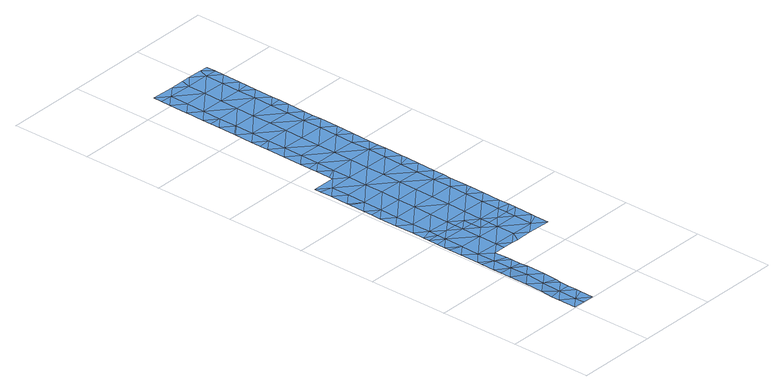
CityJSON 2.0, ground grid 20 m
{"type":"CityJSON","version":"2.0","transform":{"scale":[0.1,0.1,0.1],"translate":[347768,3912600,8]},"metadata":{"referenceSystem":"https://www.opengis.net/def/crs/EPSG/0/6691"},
"CityObjects":{
"waterbody1":{"type":"WaterBody","attributes":{"name":"7","class":"1140","function":"1","WaterBodyRiverFloodingRiskAttribute.description":"4","WaterBodyRiverFloodingRiskAttribute.rankOrg":"2","WaterBodyRiverFloodingRiskAttribute.adminType":"2","WaterBodyRiverFloodingRiskAttribute.scale":"L2"},"geometry":[{"type":"MultiSurface","lod":"1","boundaries":[[[0,1,2]],[[2,3,4]],[[1,3,2]],[[5,4,6]],[[4,3,6]],[[1,7,3]],[[8,5,6]],[[9,5,8]],[[10,11,9]],[[7,12,3]],[[8,10,9]],[[11,10,13]],[[14,12,7]],[[10,15,13]],[[13,15,16]],[[6,3,17]],[[16,15,18]],[[3,12,17]],[[15,19,18]],[[8,6,20]],[[8,21,10]],[[22,18,19]],[[14,23,12]],[[20,6,17]],[[22,24,25]],[[19,24,22]],[[10,26,15]],[[25,24,27]],[[21,8,20]],[[21,26,10]],[[23,28,12]],[[12,29,17]],[[30,31,32]],[[15,33,19]],[[23,30,32]],[[24,34,27]],[[31,35,32]],[[28,29,12]],[[33,24,19]],[[32,28,23]],[[35,36,32]],[[20,17,29]],[[15,26,33]],[[29,37,20]],[[20,38,21]],[[24,39,34]],[[40,32,36]],[[21,41,26]],[[24,33,39]],[[40,42,32]],[[38,20,37]],[[43,44,34]],[[26,41,33]],[[28,32,42]],[[28,45,29]],[[44,43,46]],[[40,36,47]],[[34,39,43]],[[48,37,29]],[[46,49,50]],[[21,38,41]],[[43,49,46]],[[50,49,51]],[[47,52,40]],[[28,42,45]],[[53,52,47]],[[54,55,51]],[[49,54,51]],[[37,56,38]],[[57,42,40]],[[33,41,58]],[[39,33,59]],[[52,57,40]],[[48,29,45]],[[48,56,37]],[[59,33,58]],[[38,56,41]],[[60,61,55]],[[54,60,55]],[[43,39,62]],[[62,39,59]],[[49,43,62]],[[45,42,63]],[[42,57,63]],[[41,64,58]],[[61,65,66]],[[60,65,61]],[[56,64,41]],[[67,48,45]],[[66,65,68]],[[69,45,63]],[[54,49,70]],[[70,49,62]],[[71,72,68]],[[45,69,67]],[[58,73,59]],[[48,74,56]],[[68,65,71]],[[60,54,75]],[[76,58,64]],[[48,67,74]],[[77,65,60]],[[59,78,62]],[[54,70,75]],[[79,80,56]],[[81,72,82]],[[56,80,64]],[[79,56,74]],[[73,58,76]],[[73,78,59]],[[83,81,82]],[[72,71,82]],[[77,71,65]],[[84,85,83]],[[86,60,75]],[[87,76,64]],[[80,87,64]],[[85,84,88]],[[84,83,82]],[[70,62,78]],[[60,86,77]],[[89,73,76]],[[87,90,76]],[[88,91,92]],[[77,93,71]],[[71,94,82]],[[91,88,84]],[[92,91,95]],[[96,70,78]],[[89,76,90]],[[75,70,97]],[[75,98,86]],[[89,99,73]],[[82,100,84]],[[73,99,78]],[[97,70,96]],[[101,95,102]],[[95,91,102]],[[94,71,93]],[[86,103,77]],[[104,105,106]],[[78,107,96]],[[105,101,102]],[[108,78,99]],[[104,101,105]],[[98,75,97]],[[103,93,77]],[[100,82,94]],[[91,84,100]],[[78,108,107]],[[109,102,91]],[[110,97,96]],[[107,110,96]],[[105,111,106]],[[103,86,98]],[[93,112,94]],[[113,91,100]],[[102,109,105]],[[103,112,93]],[[114,98,97]],[[115,97,110]],[[109,91,113]],[[97,115,114]],[[94,116,100]],[[117,103,98]],[[109,118,105]],[[114,117,98]],[[105,118,111]],[[94,112,119]],[[120,112,103]],[[121,120,103]],[[121,103,117]],[[113,100,116]],[[94,119,116]],[[113,122,109]],[[123,119,112]],[[124,111,118]],[[123,112,120]],[[113,116,125]],[[123,126,119]],[[109,127,118]],[[128,116,119]],[[129,124,118]],[[126,128,119]],[[122,113,125]],[[127,129,118]],[[128,130,116]],[[125,116,130]],[[109,122,127]],[[131,125,130]],[[122,125,132]],[[125,131,132]],[[133,127,122]],[[129,127,134]],[[122,132,133]],[[135,134,127]],[[135,127,133]],[[134,135,136]]]}]},
"waterbody2":{"type":"WaterBody","attributes":{"name":"7","class":"1140","function":"1","WaterBodyRiverFloodingRiskAttribute.description":"4","WaterBodyRiverFloodingRiskAttribute.rankOrg":"1","WaterBodyRiverFloodingRiskAttribute.adminType":"2","WaterBodyRiverFloodingRiskAttribute.scale":"L2"},"geometry":[{"type":"MultiSurface","lod":"1","boundaries":[[[137,138,139]],[[140,138,137]],[[141,138,140]],[[141,53,142]],[[53,47,142]],[[1,0,143]],[[0,144,143]],[[143,145,146]],[[143,146,147]],[[148,147,146]],[[148,149,147]],[[150,149,148]],[[151,149,150]],[[151,152,149]],[[153,154,152]],[[155,156,157]],[[157,156,150]],[[157,150,148]],[[157,148,158]],[[159,158,148]],[[159,146,160]],[[161,162,163]],[[164,162,161]],[[164,165,162]],[[166,165,164]],[[167,165,166]],[[167,168,165]],[[167,169,168]],[[169,167,170]],[[171,170,167]],[[171,172,170]],[[171,173,172]],[[174,173,171]],[[174,175,173]],[[175,174,176]],[[176,174,177]],[[178,177,174]],[[179,171,180]],[[180,171,181]],[[179,178,174]],[[179,174,171]],[[171,167,181]],[[182,183,162]],[[168,182,165]],[[167,166,181]],[[165,182,162]],[[162,157,163]],[[157,184,163]],[[184,157,158]],[[162,155,157]],[[162,183,155]],[[152,154,149]],[[149,154,185]],[[185,154,138]],[[185,138,142]],[[36,185,142]],[[36,35,185]],[[35,31,185]],[[186,31,30]],[[147,31,186]],[[30,23,186]],[[147,185,31]],[[147,149,185]],[[148,146,159]],[[147,186,143]],[[186,7,143]],[[160,146,145]],[[143,144,145]],[[143,7,1]],[[14,7,186]],[[14,186,23]],[[47,36,142]],[[141,142,138]],[[139,138,154]],[[153,139,154]]]}]}
},
"vertices":[
[8,419,11],[36,419,11],[8,434,11],[37,442,11],[9,465,11],[9,512,10],[37,488,11],[65,418,10],[38,534,10],[10,558,10],[39,580,10],[11,581,10],[93,441,10],[11,604,10],[93,418,10],[40,627,10],[12,644,10],[94,487,10],[12,650,10],[41,673,10],[95,533,10],[96,579,10],[13,696,10],[121,417,10],[41,719,10],[13,727,10],[97,626,10],[13,743,10],[150,440,10],[151,486,10],[121,394,10],[121,371,10],[149,394,10],[97,672,10],[70,742,10],[149,370,10],[177,370,10],[152,532,10],[153,578,10],[98,718,10],[206,393,10],[153,625,10],[207,439,10],[99,764,10],[70,751,10],[208,485,10],[71,788,10],[206,370,10],[209,531,10],[100,810,10],[71,807,10],[72,834,10],[235,388,10],[234,369,10],[101,857,10],[72,880,10],[209,577,10],[235,415,10],[154,671,10],[155,717,10],[101,903,10],[73,927,10],[156,763,10],[236,461,10],[210,624,10],[102,949,10],[74,947,10],[237,508,10],[74,973,10],[236,495,10],[157,810,10],[103,995,10],[75,1019,10],[212,716,10],[237,554,10],[157,856,10],[211,670,10],[159,948,10],[213,762,10],[238,574,10],[238,600,10],[75,1021,10],[104,1042,10],[76,1065,10],[104,1088,10],[76,1088,10],[158,902,10],[239,646,10],[76,1111,10],[240,693,10],[240,677,10],[105,1134,10],[77,1156,10],[160,994,10],[160,1041,10],[77,1158,10],[213,809,10],[214,855,10],[215,901,10],[241,739,10],[161,1087,10],[78,1204,10],[106,1180,10],[216,947,10],[78,1228,10],[107,1226,10],[79,1250,10],[241,785,10],[241,760,10],[163,1179,10],[242,831,10],[136,1249,10],[216,993,10],[162,1133,10],[243,877,10],[243,859,10],[218,1086,10],[244,924,10],[164,1225,10],[217,1040,10],[244,970,10],[244,946,10],[220,1178,10],[245,1016,10],[170,1248,10],[219,1132,10],[246,1040,10],[220,1225,10],[246,1062,10],[192,1248,10],[247,1109,10],[247,1132,10],[248,1155,10],[248,1201,10],[229,1247,10],[249,1223,10],[249,1247,10],
[233,277,10],[205,300,10],[176,278,10],[233,312,10],[234,323,10],[206,346,10],[36,396,11],[7,394,11],[7,373,11],[35,349,11],[92,348,10],[34,303,11],[91,302,10],[62,279,10],[91,279,10],[119,279,10],[134,278,10],[148,301,10],[62,233,11],[62,246,11],[34,257,11],[6,280,11],[6,327,11],[7,360,11],[4,214,12],[33,211,12],[5,234,11],[4,188,12],[32,164,14],[3,142,13],[31,118,12],[60,141,13],[59,106,12],[59,95,11],[30,72,10],[59,72,10],[58,48,10],[30,26,10],[58,37,10],[58,2,10],[30,3,10],[1,3,10],[2,49,10],[2,68,10],[2,96,12],[61,187,13],[61,208,12],[5,268,11],[149,347,10],[93,395,10]
]}
